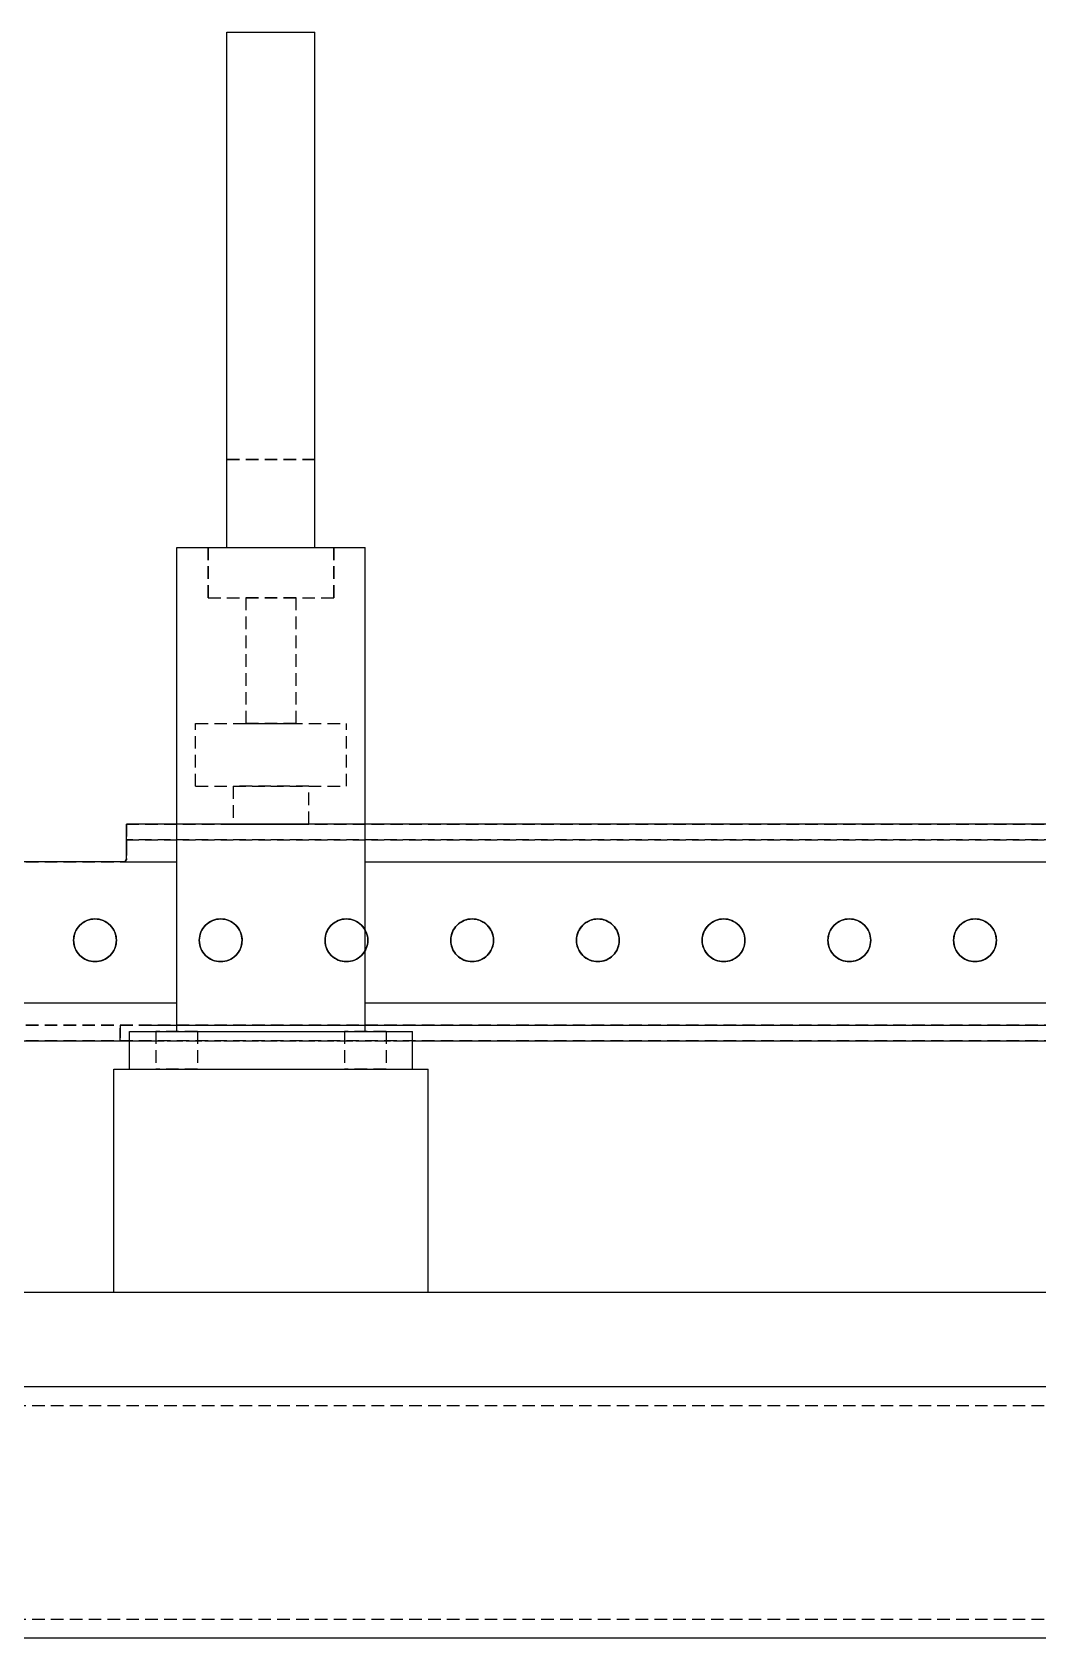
# Model space of a CAD drawing. Header units: metres. Extents: x -200 to 4040, y -1684 to 360.
# Drawn here: x 430 to 590, y -775 to -519.5 of the extents above; entities that cross this region are included whole.
import ezdxf

# ---------------------------------------------------------------- set-up
doc = ezdxf.new("R2010")
doc.units = ezdxf.units.M
doc.linetypes.add('DASHED2', pattern=[3, 2, -1])
for name, color, linetype in [('GIZLI', 8, 'DASHED2'), ('GORUNEN', 7, 'Continuous'), ('TEGET', 9, 'Continuous')]:
    doc.layers.add(name, color=color, linetype=linetype)

msp = doc.modelspace()

# ---------------------------------------------------------------- linework, layer by layer
at = {"layer": 'GIZLI'}
for points in [[(461, -587.5), (461, -519.5)], [(461, -519.5), (475, -519.5)], [(475, -587.5), (475, -519.5)], [(461, -587.5), (475, -587.5)], [(461, -601.5), (461, -587.5)], [(475, -587.5), (461, -587.5)], [(475, -601.5), (475, -587.5)], [(453, -601.5), (458, -601.5)], [(453, -678.5), (453, -601.5)], [(458, -609.5), (458, -601.5)], [(458, -601.5), (458, -609.5)], [(458, -601.5), (478, -601.5)], [(461, -601.5), (475, -601.5)], [(461, -601.5), (475, -601.5)], [(478, -601.5), (483, -601.5)], [(478, -601.5), (478, -609.5)], [(478, -609.5), (478, -601.5)], [(483, -678.5), (483, -601.5)], [(458, -609.5), (478, -609.5)], [(458, -609.5), (478, -609.5)], [(472, -609.5), (464, -609.5)], [(464, -609.5), (472, -609.5)], [(464, -609.5), (464, -629.5)], [(472, -629.5), (472, -609.5)], [(456, -639.5), (456, -629.5)], [(456, -639.5), (456, -629.5)], [(456, -629.5), (480, -629.5)], [(456, -629.5), (480, -629.5)], [(472, -629.5), (464, -629.5)], [(464, -629.5), (472, -629.5)], [(480, -639.5), (480, -629.5)], [(480, -639.5), (480, -629.5)], [(456, -639.5), (480, -639.5)], [(456, -639.5), (480, -639.5)], [(474, -639.5), (462, -639.5)], [(462, -639.5), (474, -639.5)], [(474, -639.5), (462, -639.5)], [(462, -639.5), (474, -639.5)], [(462, -639.5), (462, -645.5)], [(462, -639.5), (462, -645.5)], [(474, -645.5), (474, -639.5)], [(474, -645.5), (474, -639.5)], [(2630, -645.5), (445, -645.5)], [(445, -645.5), (445, -648)], [(445, -645.5), (445, -648)], [(445, -645.5), (2630, -645.5)], [(445, -645.5), (445, -651)], [(445, -645.5), (445, -648)], [(445, -645.5), (445, -648)], [(445, -645.5), (2630, -645.5)], [(483, -645.5), (453, -645.5)], [(474, -645.5), (462, -645.5)], [(462, -645.5), (474, -645.5)], [(474, -645.5), (462, -645.5)], [(462, -645.5), (474, -645.5)], [(2630, -648), (445, -648)], [(445, -648), (2630, -648)], [(445, -648), (445, -651.208)], [(2630, -648), (445, -648)], [(445, -651.208), (445, -648)], [(445, -648), (2630, -648)], [(150, -651.5), (444.5, -651.5)], [(150, -651.5), (444.5, -651.5)], [(444.5, -651.5), (150, -651.5)], [(444.5, -651.5), (444.565, -651.497), (444.63, -651.49), (444.692, -651.478), (444.75, -651.461), (444.805, -651.44), (444.849, -651.417), (444.885, -651.395), (444.913, -651.372), (444.936, -651.351), (444.953, -651.331), (444.967, -651.312), (444.978, -651.293), (444.986, -651.275), (444.992, -651.259), (444.996, -651.243), (444.999, -651.227), (445, -651.218), (445, -651.208)], [(444.5, -651.5), (444.565, -651.497), (444.63, -651.49), (444.692, -651.478), (444.75, -651.461), (444.805, -651.44), (444.849, -651.417), (444.885, -651.395), (444.913, -651.372), (444.936, -651.351), (444.953, -651.331), (444.967, -651.312), (444.978, -651.293), (444.986, -651.275), (444.992, -651.259), (444.996, -651.243), (444.999, -651.227), (445, -651.218), (445, -651.208)], [(445, -651), (445, -651.208)], [(445, -651), (445, -651.208)], [(436.6, -664), (436.616, -663.667), (436.665, -663.337), (436.746, -663.013), (436.859, -662.699), (437.001, -662.397), (437.173, -662.111), (437.372, -661.843), (437.596, -661.596), (437.843, -661.372), (438.111, -661.173), (438.397, -661.001), (438.699, -660.859), (439.013, -660.746), (439.337, -660.665), (439.667, -660.616), (440, -660.6)], [(440, -660.6), (439.667, -660.616), (439.337, -660.665), (439.013, -660.746), (438.699, -660.859), (438.397, -661.001), (438.111, -661.173), (437.843, -661.372), (437.596, -661.596), (437.372, -661.843), (437.173, -662.111), (437.001, -662.397), (436.859, -662.699), (436.746, -663.013), (436.665, -663.337), (436.616, -663.667), (436.6, -664)], [(438.231, -661.097), (438.503, -660.947), (438.787, -660.824), (439.081, -660.726), (439.383, -660.656), (439.69, -660.614), (440, -660.6)], [(440, -660.6), (440.31, -660.614), (440.617, -660.656), (440.919, -660.726), (441.213, -660.824), (441.497, -660.947), (441.769, -661.097)], [(440, -660.6), (440.333, -660.616), (440.663, -660.665), (440.987, -660.746), (441.301, -660.859), (441.603, -661.001), (441.889, -661.173), (442.157, -661.372), (442.404, -661.596), (442.628, -661.843), (442.827, -662.111), (442.999, -662.397), (443.141, -662.699), (443.254, -663.013), (443.335, -663.337), (443.384, -663.667), (443.4, -664)], [(443.4, -664), (443.384, -663.667), (443.335, -663.337), (443.254, -663.013), (443.141, -662.699), (442.999, -662.397), (442.827, -662.111), (442.628, -661.843), (442.404, -661.596), (442.157, -661.372), (441.889, -661.173), (441.603, -661.001), (441.301, -660.859), (440.987, -660.746), (440.663, -660.665), (440.333, -660.616), (440, -660.6)], [(456.6, -664), (456.615, -663.676), (456.662, -663.355), (456.738, -663.04), (456.845, -662.733), (456.98, -662.439), (457.142, -662.158), (457.331, -661.894), (457.544, -661.649), (457.779, -661.426), (458.034, -661.226), (458.307, -661.051), (458.596, -660.903), (458.897, -660.784), (459.209, -660.693), (459.528, -660.633), (459.763, -660.608), (460, -660.6)], [(456.6, -664), (456.616, -663.667), (456.665, -663.337), (456.746, -663.013), (456.859, -662.699), (457.001, -662.397), (457.173, -662.111), (457.372, -661.843), (457.596, -661.596), (457.843, -661.372), (458.111, -661.173), (458.397, -661.001), (458.699, -660.859), (459.013, -660.746), (459.337, -660.665), (459.667, -660.616), (460, -660.6)], [(460, -660.6), (459.667, -660.616), (459.337, -660.665), (459.013, -660.746), (458.699, -660.859), (458.397, -661.001), (458.111, -661.173), (457.843, -661.372), (457.596, -661.596), (457.372, -661.843), (457.173, -662.111), (457.001, -662.397), (456.859, -662.699), (456.746, -663.013), (456.665, -663.337), (456.616, -663.667), (456.6, -664)], [(460, -660.6), (459.667, -660.616), (459.337, -660.665), (459.013, -660.746), (458.699, -660.859), (458.397, -661.001), (458.111, -661.173), (457.843, -661.372), (457.596, -661.596), (457.372, -661.843), (457.173, -662.111), (457.001, -662.397), (456.859, -662.699), (456.746, -663.013), (456.665, -663.337), (456.616, -663.667), (456.6, -664)], [(460, -660.6), (460.324, -660.615), (460.645, -660.662), (460.96, -660.738), (461.267, -660.845), (461.561, -660.98), (461.842, -661.142), (462.106, -661.331), (462.351, -661.544), (462.574, -661.779), (462.774, -662.034), (462.949, -662.307), (463.097, -662.596), (463.216, -662.897), (463.307, -663.209), (463.367, -663.528), (463.392, -663.763), (463.4, -664)], [(460, -660.6), (460.333, -660.616), (460.663, -660.665), (460.987, -660.746), (461.301, -660.859), (461.603, -661.001), (461.889, -661.173), (462.157, -661.372), (462.404, -661.596), (462.628, -661.843), (462.827, -662.111), (462.999, -662.397), (463.141, -662.699), (463.254, -663.013), (463.335, -663.337), (463.384, -663.667), (463.4, -664)], [(463.4, -664), (463.384, -663.667), (463.335, -663.337), (463.254, -663.013), (463.141, -662.699), (462.999, -662.397), (462.827, -662.111), (462.628, -661.843), (462.404, -661.596), (462.157, -661.372), (461.889, -661.173), (461.603, -661.001), (461.301, -660.859), (460.987, -660.746), (460.663, -660.665), (460.333, -660.616), (460, -660.6)], [(463.4, -664), (463.384, -663.667), (463.335, -663.337), (463.254, -663.013), (463.141, -662.699), (462.999, -662.397), (462.827, -662.111), (462.628, -661.843), (462.404, -661.596), (462.157, -661.372), (461.889, -661.173), (461.603, -661.001), (461.301, -660.859), (460.987, -660.746), (460.663, -660.665), (460.333, -660.616), (460, -660.6)], [(476.6, -664), (476.615, -663.676), (476.662, -663.355), (476.738, -663.04), (476.845, -662.733), (476.98, -662.439), (477.142, -662.158), (477.331, -661.894), (477.544, -661.649), (477.779, -661.426), (478.034, -661.226), (478.307, -661.051), (478.596, -660.903), (478.897, -660.784), (479.209, -660.693), (479.528, -660.633), (479.763, -660.608), (480, -660.6)], [(476.6, -664), (476.616, -663.667), (476.665, -663.337), (476.746, -663.013), (476.859, -662.699), (477.001, -662.397), (477.173, -662.111), (477.372, -661.843), (477.596, -661.596), (477.843, -661.372), (478.111, -661.173), (478.397, -661.001), (478.699, -660.859), (479.013, -660.746), (479.337, -660.665), (479.667, -660.616), (480, -660.6)], [(480, -660.6), (479.667, -660.616), (479.337, -660.665), (479.013, -660.746), (478.699, -660.859), (478.397, -661.001), (478.111, -661.173), (477.843, -661.372), (477.596, -661.596), (477.372, -661.843), (477.173, -662.111), (477.001, -662.397), (476.859, -662.699), (476.746, -663.013), (476.665, -663.337), (476.616, -663.667), (476.6, -664)], [(480, -660.6), (479.667, -660.616), (479.337, -660.665), (479.013, -660.746), (478.699, -660.859), (478.397, -661.001), (478.111, -661.173), (477.843, -661.372), (477.596, -661.596), (477.372, -661.843), (477.173, -662.111), (477.001, -662.397), (476.859, -662.699), (476.746, -663.013), (476.665, -663.337), (476.616, -663.667), (476.6, -664)], [(480, -660.6), (480.324, -660.615), (480.645, -660.662), (480.96, -660.738), (481.267, -660.845), (481.561, -660.98), (481.842, -661.142), (482.106, -661.331), (482.351, -661.544), (482.574, -661.779), (482.774, -662.034), (482.949, -662.307), (483.097, -662.596), (483.216, -662.897), (483.307, -663.209), (483.367, -663.528), (483.392, -663.763), (483.4, -664)], [(480, -660.6), (480.333, -660.616), (480.663, -660.665), (480.987, -660.746), (481.301, -660.859), (481.603, -661.001), (481.889, -661.173), (482.157, -661.372), (482.404, -661.596), (482.628, -661.843), (482.827, -662.111), (482.999, -662.397), (483.141, -662.699), (483.254, -663.013), (483.335, -663.337), (483.384, -663.667), (483.4, -664)], [(483.4, -664), (483.384, -663.667), (483.335, -663.337), (483.254, -663.013), (483.141, -662.699), (482.999, -662.397), (482.827, -662.111), (482.628, -661.843), (482.404, -661.596), (482.157, -661.372), (481.889, -661.173), (481.603, -661.001), (481.301, -660.859), (480.987, -660.746), (480.663, -660.665), (480.333, -660.616), (480, -660.6)], [(483, -662.4), (482.829, -662.113), (482.63, -661.845), (482.406, -661.597), (482.158, -661.373), (481.89, -661.174), (481.604, -661.002), (481.302, -660.859), (480.988, -660.747), (480.664, -660.665), (480.334, -660.616), (480, -660.6)], [(496.6, -664), (496.616, -663.667), (496.665, -663.337), (496.746, -663.013), (496.859, -662.699), (497.001, -662.397), (497.173, -662.111), (497.372, -661.843), (497.596, -661.596), (497.843, -661.372), (498.111, -661.173), (498.397, -661.001), (498.699, -660.859), (499.013, -660.746), (499.337, -660.665), (499.667, -660.616), (500, -660.6)], [(500, -660.6), (499.667, -660.616), (499.337, -660.665), (499.013, -660.746), (498.699, -660.859), (498.397, -661.001), (498.111, -661.173), (497.843, -661.372), (497.596, -661.596), (497.372, -661.843), (497.173, -662.111), (497.001, -662.397), (496.859, -662.699), (496.746, -663.013), (496.665, -663.337), (496.616, -663.667), (496.6, -664)], [(498.231, -661.097), (498.503, -660.947), (498.787, -660.824), (499.081, -660.726), (499.383, -660.656), (499.69, -660.614), (500, -660.6)], [(500, -660.6), (500.31, -660.614), (500.617, -660.656), (500.919, -660.726), (501.213, -660.824), (501.497, -660.947), (501.769, -661.097)], [(500, -660.6), (500.333, -660.616), (500.663, -660.665), (500.987, -660.746), (501.301, -660.859), (501.603, -661.001), (501.889, -661.173), (502.157, -661.372), (502.404, -661.596), (502.628, -661.843), (502.827, -662.111), (502.999, -662.397), (503.141, -662.699), (503.254, -663.013), (503.335, -663.337), (503.384, -663.667), (503.4, -664)], [(503.4, -664), (503.384, -663.667), (503.335, -663.337), (503.254, -663.013), (503.141, -662.699), (502.999, -662.397), (502.827, -662.111), (502.628, -661.843), (502.404, -661.596), (502.157, -661.372), (501.889, -661.173), (501.603, -661.001), (501.301, -660.859), (500.987, -660.746), (500.663, -660.665), (500.333, -660.616), (500, -660.6)], [(516.6, -664), (516.616, -663.667), (516.665, -663.337), (516.746, -663.013), (516.859, -662.699), (517.001, -662.397), (517.173, -662.111), (517.372, -661.843), (517.596, -661.596), (517.843, -661.372), (518.111, -661.173), (518.397, -661.001), (518.699, -660.859), (519.013, -660.746), (519.337, -660.665), (519.667, -660.616), (520, -660.6)], [(520, -660.6), (519.667, -660.616), (519.337, -660.665), (519.013, -660.746), (518.699, -660.859), (518.397, -661.001), (518.111, -661.173), (517.843, -661.372), (517.596, -661.596), (517.372, -661.843), (517.173, -662.111), (517.001, -662.397), (516.859, -662.699), (516.746, -663.013), (516.665, -663.337), (516.616, -663.667), (516.6, -664)], [(518.231, -661.097), (518.503, -660.947), (518.787, -660.824), (519.081, -660.726), (519.383, -660.656), (519.69, -660.614), (520, -660.6)], [(520, -660.6), (520.31, -660.614), (520.617, -660.656), (520.919, -660.726), (521.213, -660.824), (521.497, -660.947), (521.769, -661.097)], [(520, -660.6), (520.333, -660.616), (520.663, -660.665), (520.987, -660.746), (521.301, -660.859), (521.603, -661.001), (521.889, -661.173), (522.157, -661.372), (522.404, -661.596), (522.628, -661.843), (522.827, -662.111), (522.999, -662.397), (523.141, -662.699), (523.254, -663.013), (523.335, -663.337), (523.384, -663.667), (523.4, -664)], [(523.4, -664), (523.384, -663.667), (523.335, -663.337), (523.254, -663.013), (523.141, -662.699), (522.999, -662.397), (522.827, -662.111), (522.628, -661.843), (522.404, -661.596), (522.157, -661.372), (521.889, -661.173), (521.603, -661.001), (521.301, -660.859), (520.987, -660.746), (520.663, -660.665), (520.333, -660.616), (520, -660.6)], [(536.6, -664), (536.616, -663.667), (536.665, -663.337), (536.746, -663.013), (536.859, -662.699), (537.001, -662.397), (537.173, -662.111), (537.372, -661.843), (537.596, -661.596), (537.843, -661.372), (538.111, -661.173), (538.397, -661.001), (538.699, -660.859), (539.013, -660.746), (539.337, -660.665), (539.667, -660.616), (540, -660.6)], [(540, -660.6), (539.667, -660.616), (539.337, -660.665), (539.013, -660.746), (538.699, -660.859), (538.397, -661.001), (538.111, -661.173), (537.843, -661.372), (537.596, -661.596), (537.372, -661.843), (537.173, -662.111), (537.001, -662.397), (536.859, -662.699), (536.746, -663.013), (536.665, -663.337), (536.616, -663.667), (536.6, -664)], [(538.231, -661.097), (538.503, -660.947), (538.787, -660.824), (539.081, -660.726), (539.383, -660.656), (539.69, -660.614), (540, -660.6)], [(540, -660.6), (540.31, -660.614), (540.617, -660.656), (540.919, -660.726), (541.213, -660.824), (541.497, -660.947), (541.769, -661.097)], [(540, -660.6), (540.333, -660.616), (540.663, -660.665), (540.987, -660.746), (541.301, -660.859), (541.603, -661.001), (541.889, -661.173), (542.157, -661.372), (542.404, -661.596), (542.628, -661.843), (542.827, -662.111), (542.999, -662.397), (543.141, -662.699), (543.254, -663.013), (543.335, -663.337), (543.384, -663.667), (543.4, -664)], [(543.4, -664), (543.384, -663.667), (543.335, -663.337), (543.254, -663.013), (543.141, -662.699), (542.999, -662.397), (542.827, -662.111), (542.628, -661.843), (542.404, -661.596), (542.157, -661.372), (541.889, -661.173), (541.603, -661.001), (541.301, -660.859), (540.987, -660.746), (540.663, -660.665), (540.333, -660.616), (540, -660.6)], [(556.6, -664), (556.616, -663.667), (556.665, -663.337), (556.746, -663.013), (556.859, -662.699), (557.001, -662.397), (557.173, -662.111), (557.372, -661.843), (557.596, -661.596), (557.843, -661.372), (558.111, -661.173), (558.397, -661.001), (558.699, -660.859), (559.013, -660.746), (559.337, -660.665), (559.667, -660.616), (560, -660.6)], [(560, -660.6), (559.667, -660.616), (559.337, -660.665), (559.013, -660.746), (558.699, -660.859), (558.397, -661.001), (558.111, -661.173), (557.843, -661.372), (557.596, -661.596), (557.372, -661.843), (557.173, -662.111), (557.001, -662.397), (556.859, -662.699), (556.746, -663.013), (556.665, -663.337), (556.616, -663.667), (556.6, -664)], [(558.231, -661.097), (558.503, -660.947), (558.787, -660.824), (559.081, -660.726), (559.383, -660.656), (559.69, -660.614), (560, -660.6)], [(560, -660.6), (560.31, -660.614), (560.617, -660.656), (560.919, -660.726), (561.213, -660.824), (561.497, -660.947), (561.769, -661.097)], [(560, -660.6), (560.333, -660.616), (560.663, -660.665), (560.987, -660.746), (561.301, -660.859), (561.603, -661.001), (561.889, -661.173), (562.157, -661.372), (562.404, -661.596), (562.628, -661.843), (562.827, -662.111), (562.999, -662.397), (563.141, -662.699), (563.254, -663.013), (563.335, -663.337), (563.384, -663.667), (563.4, -664)], [(563.4, -664), (563.384, -663.667), (563.335, -663.337), (563.254, -663.013), (563.141, -662.699), (562.999, -662.397), (562.827, -662.111), (562.628, -661.843), (562.404, -661.596), (562.157, -661.372), (561.889, -661.173), (561.603, -661.001), (561.301, -660.859), (560.987, -660.746), (560.663, -660.665), (560.333, -660.616), (560, -660.6)], [(576.6, -664), (576.616, -663.667), (576.665, -663.337), (576.746, -663.013), (576.859, -662.699), (577.001, -662.397), (577.173, -662.111), (577.372, -661.843), (577.596, -661.596), (577.843, -661.372), (578.111, -661.173), (578.397, -661.001), (578.699, -660.859), (579.013, -660.746), (579.337, -660.665), (579.667, -660.616), (580, -660.6)], [(580, -660.6), (579.667, -660.616), (579.337, -660.665), (579.013, -660.746), (578.699, -660.859), (578.397, -661.001), (578.111, -661.173), (577.843, -661.372), (577.596, -661.596), (577.372, -661.843), (577.173, -662.111), (577.001, -662.397), (576.859, -662.699), (576.746, -663.013), (576.665, -663.337), (576.616, -663.667), (576.6, -664)], [(578.231, -661.097), (578.503, -660.947), (578.787, -660.824), (579.081, -660.726), (579.383, -660.656), (579.69, -660.614), (580, -660.6)], [(580, -660.6), (580.31, -660.614), (580.617, -660.656), (580.919, -660.726), (581.213, -660.824), (581.497, -660.947), (581.769, -661.097)], [(580, -660.6), (580.333, -660.616), (580.663, -660.665), (580.987, -660.746), (581.301, -660.859), (581.603, -661.001), (581.889, -661.173), (582.157, -661.372), (582.404, -661.596), (582.628, -661.843), (582.827, -662.111), (582.999, -662.397), (583.141, -662.699), (583.254, -663.013), (583.335, -663.337), (583.384, -663.667), (583.4, -664)], [(583.4, -664), (583.384, -663.667), (583.335, -663.337), (583.254, -663.013), (583.141, -662.699), (582.999, -662.397), (582.827, -662.111), (582.628, -661.843), (582.404, -661.596), (582.157, -661.372), (581.889, -661.173), (581.603, -661.001), (581.301, -660.859), (580.987, -660.746), (580.663, -660.665), (580.333, -660.616), (580, -660.6)], [(436.6, -664), (436.614, -663.69), (436.656, -663.383), (436.726, -663.081), (436.824, -662.787), (436.947, -662.503), (437.097, -662.231)], [(437.097, -665.769), (436.947, -665.497), (436.824, -665.213), (436.726, -664.919), (436.656, -664.617), (436.614, -664.31), (436.6, -664)], [(440, -667.4), (439.667, -667.384), (439.337, -667.335), (439.013, -667.254), (438.699, -667.141), (438.397, -666.999), (438.111, -666.827), (437.843, -666.628), (437.596, -666.404), (437.372, -666.157), (437.173, -665.889), (437.001, -665.603), (436.859, -665.301), (436.746, -664.987), (436.665, -664.663), (436.616, -664.333), (436.6, -664)], [(436.6, -664), (436.616, -664.333), (436.665, -664.663), (436.746, -664.987), (436.859, -665.301), (437.001, -665.603), (437.173, -665.889), (437.372, -666.157), (437.596, -666.404), (437.843, -666.628), (438.111, -666.827), (438.397, -666.999), (438.699, -667.141), (439.013, -667.254), (439.337, -667.335), (439.667, -667.384), (440, -667.4)], [(443.4, -664), (443.384, -664.333), (443.335, -664.663), (443.254, -664.987), (443.141, -665.301), (442.999, -665.603), (442.827, -665.889), (442.628, -666.157), (442.404, -666.404), (442.157, -666.628), (441.889, -666.827), (441.603, -666.999), (441.301, -667.141), (440.987, -667.254), (440.663, -667.335), (440.333, -667.384), (440, -667.4)], [(440, -667.4), (440.333, -667.384), (440.663, -667.335), (440.987, -667.254), (441.301, -667.141), (441.603, -666.999), (441.889, -666.827), (442.157, -666.628), (442.404, -666.404), (442.628, -666.157), (442.827, -665.889), (442.999, -665.603), (443.141, -665.301), (443.254, -664.987), (443.335, -664.663), (443.384, -664.333), (443.4, -664)], [(442.903, -662.231), (443.053, -662.503), (443.176, -662.787), (443.274, -663.081), (443.344, -663.383), (443.386, -663.69), (443.4, -664)], [(443.4, -664), (443.386, -664.31), (443.344, -664.617), (443.274, -664.919), (443.176, -665.213), (443.053, -665.497), (442.903, -665.769)], [(460, -667.4), (459.676, -667.385), (459.355, -667.338), (459.04, -667.262), (458.733, -667.155), (458.439, -667.02), (458.158, -666.858), (457.894, -666.669), (457.649, -666.456), (457.426, -666.221), (457.226, -665.966), (457.051, -665.693), (456.903, -665.404), (456.784, -665.103), (456.693, -664.791), (456.633, -664.472), (456.608, -664.237), (456.6, -664)], [(460, -667.4), (459.667, -667.384), (459.337, -667.335), (459.013, -667.254), (458.699, -667.141), (458.397, -666.999), (458.111, -666.827), (457.843, -666.628), (457.596, -666.404), (457.372, -666.157), (457.173, -665.889), (457.001, -665.603), (456.859, -665.301), (456.746, -664.987), (456.665, -664.663), (456.616, -664.333), (456.6, -664)], [(456.6, -664), (456.616, -664.333), (456.665, -664.663), (456.746, -664.987), (456.859, -665.301), (457.001, -665.603), (457.173, -665.889), (457.372, -666.157), (457.596, -666.404), (457.843, -666.628), (458.111, -666.827), (458.397, -666.999), (458.699, -667.141), (459.013, -667.254), (459.337, -667.335), (459.667, -667.384), (460, -667.4)], [(456.6, -664), (456.616, -664.333), (456.665, -664.663), (456.746, -664.987), (456.859, -665.301), (457.001, -665.603), (457.173, -665.889), (457.372, -666.157), (457.596, -666.404), (457.843, -666.628), (458.111, -666.827), (458.397, -666.999), (458.699, -667.141), (459.013, -667.254), (459.337, -667.335), (459.667, -667.384), (460, -667.4)], [(463.4, -664), (463.385, -664.324), (463.338, -664.645), (463.262, -664.96), (463.155, -665.267), (463.02, -665.561), (462.858, -665.842), (462.669, -666.106), (462.456, -666.351), (462.221, -666.574), (461.966, -666.774), (461.693, -666.949), (461.404, -667.097), (461.103, -667.216), (460.791, -667.307), (460.472, -667.367), (460.237, -667.392), (460, -667.4)], [(463.4, -664), (463.384, -664.333), (463.335, -664.663), (463.254, -664.987), (463.141, -665.301), (462.999, -665.603), (462.827, -665.889), (462.628, -666.157), (462.404, -666.404), (462.157, -666.628), (461.889, -666.827), (461.603, -666.999), (461.301, -667.141), (460.987, -667.254), (460.663, -667.335), (460.333, -667.384), (460, -667.4)], [(460, -667.4), (460.333, -667.384), (460.663, -667.335), (460.987, -667.254), (461.301, -667.141), (461.603, -666.999), (461.889, -666.827), (462.157, -666.628), (462.404, -666.404), (462.628, -666.157), (462.827, -665.889), (462.999, -665.603), (463.141, -665.301), (463.254, -664.987), (463.335, -664.663), (463.384, -664.333), (463.4, -664)], [(460, -667.4), (460.333, -667.384), (460.663, -667.335), (460.987, -667.254), (461.301, -667.141), (461.603, -666.999), (461.889, -666.827), (462.157, -666.628), (462.404, -666.404), (462.628, -666.157), (462.827, -665.889), (462.999, -665.603), (463.141, -665.301), (463.254, -664.987), (463.335, -664.663), (463.384, -664.333), (463.4, -664)], [(480, -667.4), (479.676, -667.385), (479.355, -667.338), (479.04, -667.262), (478.733, -667.155), (478.439, -667.02), (478.158, -666.858), (477.894, -666.669), (477.649, -666.456), (477.426, -666.221), (477.226, -665.966), (477.051, -665.693), (476.903, -665.404), (476.784, -665.103), (476.693, -664.791), (476.633, -664.472), (476.608, -664.237), (476.6, -664)], [(480, -667.4), (479.667, -667.384), (479.337, -667.335), (479.013, -667.254), (478.699, -667.141), (478.397, -666.999), (478.111, -666.827), (477.843, -666.628), (477.596, -666.404), (477.372, -666.157), (477.173, -665.889), (477.001, -665.603), (476.859, -665.301), (476.746, -664.987), (476.665, -664.663), (476.616, -664.333), (476.6, -664)], [(476.6, -664), (476.616, -664.333), (476.665, -664.663), (476.746, -664.987), (476.859, -665.301), (477.001, -665.603), (477.173, -665.889), (477.372, -666.157), (477.596, -666.404), (477.843, -666.628), (478.111, -666.827), (478.397, -666.999), (478.699, -667.141), (479.013, -667.254), (479.337, -667.335), (479.667, -667.384), (480, -667.4)], [(476.6, -664), (476.616, -664.333), (476.665, -664.663), (476.746, -664.987), (476.859, -665.301), (477.001, -665.603), (477.173, -665.889), (477.372, -666.157), (477.596, -666.404), (477.843, -666.628), (478.111, -666.827), (478.397, -666.999), (478.699, -667.141), (479.013, -667.254), (479.337, -667.335), (479.667, -667.384), (480, -667.4)], [(483.4, -664), (483.385, -664.324), (483.338, -664.645), (483.262, -664.96), (483.155, -665.267), (483.02, -665.561), (482.858, -665.842), (482.669, -666.106), (482.456, -666.351), (482.221, -666.574), (481.966, -666.774), (481.693, -666.949), (481.404, -667.097), (481.103, -667.216), (480.791, -667.307), (480.472, -667.367), (480.237, -667.392), (480, -667.4)], [(483.4, -664), (483.384, -664.333), (483.335, -664.663), (483.254, -664.987), (483.141, -665.301), (482.999, -665.603), (482.827, -665.889), (482.628, -666.157), (482.404, -666.404), (482.157, -666.628), (481.889, -666.827), (481.603, -666.999), (481.301, -667.141), (480.987, -667.254), (480.663, -667.335), (480.333, -667.384), (480, -667.4)], [(480, -667.4), (480.333, -667.384), (480.663, -667.335), (480.987, -667.254), (481.301, -667.141), (481.603, -666.999), (481.889, -666.827), (482.157, -666.628), (482.404, -666.404), (482.628, -666.157), (482.827, -665.889), (482.999, -665.603), (483.141, -665.301), (483.254, -664.987), (483.335, -664.663), (483.384, -664.333), (483.4, -664)], [(496.6, -664), (496.614, -663.69), (496.656, -663.383), (496.726, -663.081), (496.824, -662.787), (496.947, -662.503), (497.097, -662.231)], [(497.097, -665.769), (496.947, -665.497), (496.824, -665.213), (496.726, -664.919), (496.656, -664.617), (496.614, -664.31), (496.6, -664)], [(500, -667.4), (499.667, -667.384), (499.337, -667.335), (499.013, -667.254), (498.699, -667.141), (498.397, -666.999), (498.111, -666.827), (497.843, -666.628), (497.596, -666.404), (497.372, -666.157), (497.173, -665.889), (497.001, -665.603), (496.859, -665.301), (496.746, -664.987), (496.665, -664.663), (496.616, -664.333), (496.6, -664)], [(496.6, -664), (496.616, -664.333), (496.665, -664.663), (496.746, -664.987), (496.859, -665.301), (497.001, -665.603), (497.173, -665.889), (497.372, -666.157), (497.596, -666.404), (497.843, -666.628), (498.111, -666.827), (498.397, -666.999), (498.699, -667.141), (499.013, -667.254), (499.337, -667.335), (499.667, -667.384), (500, -667.4)], [(503.4, -664), (503.384, -664.333), (503.335, -664.663), (503.254, -664.987), (503.141, -665.301), (502.999, -665.603), (502.827, -665.889), (502.628, -666.157), (502.404, -666.404), (502.157, -666.628), (501.889, -666.827), (501.603, -666.999), (501.301, -667.141), (500.987, -667.254), (500.663, -667.335), (500.333, -667.384), (500, -667.4)], [(500, -667.4), (500.333, -667.384), (500.663, -667.335), (500.987, -667.254), (501.301, -667.141), (501.603, -666.999), (501.889, -666.827), (502.157, -666.628), (502.404, -666.404), (502.628, -666.157), (502.827, -665.889), (502.999, -665.603), (503.141, -665.301), (503.254, -664.987), (503.335, -664.663), (503.384, -664.333), (503.4, -664)], [(502.903, -662.231), (503.053, -662.503), (503.176, -662.787), (503.274, -663.081), (503.344, -663.383), (503.386, -663.69), (503.4, -664)], [(503.4, -664), (503.386, -664.31), (503.344, -664.617), (503.274, -664.919), (503.176, -665.213), (503.053, -665.497), (502.903, -665.769)], [(516.6, -664), (516.614, -663.69), (516.656, -663.383), (516.726, -663.081), (516.824, -662.787), (516.947, -662.503), (517.097, -662.231)], [(517.097, -665.769), (516.947, -665.497), (516.824, -665.213), (516.726, -664.919), (516.656, -664.617), (516.614, -664.31), (516.6, -664)], [(520, -667.4), (519.667, -667.384), (519.337, -667.335), (519.013, -667.254), (518.699, -667.141), (518.397, -666.999), (518.111, -666.827), (517.843, -666.628), (517.596, -666.404), (517.372, -666.157), (517.173, -665.889), (517.001, -665.603), (516.859, -665.301), (516.746, -664.987), (516.665, -664.663), (516.616, -664.333), (516.6, -664)], [(516.6, -664), (516.616, -664.333), (516.665, -664.663), (516.746, -664.987), (516.859, -665.301), (517.001, -665.603), (517.173, -665.889), (517.372, -666.157), (517.596, -666.404), (517.843, -666.628), (518.111, -666.827), (518.397, -666.999), (518.699, -667.141), (519.013, -667.254), (519.337, -667.335), (519.667, -667.384), (520, -667.4)], [(523.4, -664), (523.384, -664.333), (523.335, -664.663), (523.254, -664.987), (523.141, -665.301), (522.999, -665.603), (522.827, -665.889), (522.628, -666.157), (522.404, -666.404), (522.157, -666.628), (521.889, -666.827), (521.603, -666.999), (521.301, -667.141), (520.987, -667.254), (520.663, -667.335), (520.333, -667.384), (520, -667.4)], [(520, -667.4), (520.333, -667.384), (520.663, -667.335), (520.987, -667.254), (521.301, -667.141), (521.603, -666.999), (521.889, -666.827), (522.157, -666.628), (522.404, -666.404), (522.628, -666.157), (522.827, -665.889), (522.999, -665.603), (523.141, -665.301), (523.254, -664.987), (523.335, -664.663), (523.384, -664.333), (523.4, -664)], [(522.903, -662.231), (523.053, -662.503), (523.176, -662.787), (523.274, -663.081), (523.344, -663.383), (523.386, -663.69), (523.4, -664)], [(523.4, -664), (523.386, -664.31), (523.344, -664.617), (523.274, -664.919), (523.176, -665.213), (523.053, -665.497), (522.903, -665.769)], [(536.6, -664), (536.614, -663.69), (536.656, -663.383), (536.726, -663.081), (536.824, -662.787), (536.947, -662.503), (537.097, -662.231)], [(537.097, -665.769), (536.947, -665.497), (536.824, -665.213), (536.726, -664.919), (536.656, -664.617), (536.614, -664.31), (536.6, -664)], [(540, -667.4), (539.667, -667.384), (539.337, -667.335), (539.013, -667.254), (538.699, -667.141), (538.397, -666.999), (538.111, -666.827), (537.843, -666.628), (537.596, -666.404), (537.372, -666.157), (537.173, -665.889), (537.001, -665.603), (536.859, -665.301), (536.746, -664.987), (536.665, -664.663), (536.616, -664.333), (536.6, -664)], [(536.6, -664), (536.616, -664.333), (536.665, -664.663), (536.746, -664.987), (536.859, -665.301), (537.001, -665.603), (537.173, -665.889), (537.372, -666.157), (537.596, -666.404), (537.843, -666.628), (538.111, -666.827), (538.397, -666.999), (538.699, -667.141), (539.013, -667.254), (539.337, -667.335), (539.667, -667.384), (540, -667.4)], [(543.4, -664), (543.384, -664.333), (543.335, -664.663), (543.254, -664.987), (543.141, -665.301), (542.999, -665.603), (542.827, -665.889), (542.628, -666.157), (542.404, -666.404), (542.157, -666.628), (541.889, -666.827), (541.603, -666.999), (541.301, -667.141), (540.987, -667.254), (540.663, -667.335), (540.333, -667.384), (540, -667.4)], [(540, -667.4), (540.333, -667.384), (540.663, -667.335), (540.987, -667.254), (541.301, -667.141), (541.603, -666.999), (541.889, -666.827), (542.157, -666.628), (542.404, -666.404), (542.628, -666.157), (542.827, -665.889), (542.999, -665.603), (543.141, -665.301), (543.254, -664.987), (543.335, -664.663), (543.384, -664.333), (543.4, -664)], [(542.903, -662.231), (543.053, -662.503), (543.176, -662.787), (543.274, -663.081), (543.344, -663.383), (543.386, -663.69), (543.4, -664)], [(543.4, -664), (543.386, -664.31), (543.344, -664.617), (543.274, -664.919), (543.176, -665.213), (543.053, -665.497), (542.903, -665.769)], [(556.6, -664), (556.614, -663.69), (556.656, -663.383), (556.726, -663.081), (556.824, -662.787), (556.947, -662.503), (557.097, -662.231)], [(557.097, -665.769), (556.947, -665.497), (556.824, -665.213), (556.726, -664.919), (556.656, -664.617), (556.614, -664.31), (556.6, -664)], [(560, -667.4), (559.667, -667.384), (559.337, -667.335), (559.013, -667.254), (558.699, -667.141), (558.397, -666.999), (558.111, -666.827), (557.843, -666.628), (557.596, -666.404), (557.372, -666.157), (557.173, -665.889), (557.001, -665.603), (556.859, -665.301), (556.746, -664.987), (556.665, -664.663), (556.616, -664.333), (556.6, -664)], [(556.6, -664), (556.616, -664.333), (556.665, -664.663), (556.746, -664.987), (556.859, -665.301), (557.001, -665.603), (557.173, -665.889), (557.372, -666.157), (557.596, -666.404), (557.843, -666.628), (558.111, -666.827), (558.397, -666.999), (558.699, -667.141), (559.013, -667.254), (559.337, -667.335), (559.667, -667.384), (560, -667.4)], [(563.4, -664), (563.384, -664.333), (563.335, -664.663), (563.254, -664.987), (563.141, -665.301), (562.999, -665.603), (562.827, -665.889), (562.628, -666.157), (562.404, -666.404), (562.157, -666.628), (561.889, -666.827), (561.603, -666.999), (561.301, -667.141), (560.987, -667.254), (560.663, -667.335), (560.333, -667.384), (560, -667.4)], [(560, -667.4), (560.333, -667.384), (560.663, -667.335), (560.987, -667.254), (561.301, -667.141), (561.603, -666.999), (561.889, -666.827), (562.157, -666.628), (562.404, -666.404), (562.628, -666.157), (562.827, -665.889), (562.999, -665.603), (563.141, -665.301), (563.254, -664.987), (563.335, -664.663), (563.384, -664.333), (563.4, -664)], [(562.903, -662.231), (563.053, -662.503), (563.176, -662.787), (563.274, -663.081), (563.344, -663.383), (563.386, -663.69), (563.4, -664)], [(563.4, -664), (563.386, -664.31), (563.344, -664.617), (563.274, -664.919), (563.176, -665.213), (563.053, -665.497), (562.903, -665.769)], [(576.6, -664), (576.614, -663.69), (576.656, -663.383), (576.726, -663.081), (576.824, -662.787), (576.947, -662.503), (577.097, -662.231)], [(577.097, -665.769), (576.947, -665.497), (576.824, -665.213), (576.726, -664.919), (576.656, -664.617), (576.614, -664.31), (576.6, -664)], [(580, -667.4), (579.667, -667.384), (579.337, -667.335), (579.013, -667.254), (578.699, -667.141), (578.397, -666.999), (578.111, -666.827), (577.843, -666.628), (577.596, -666.404), (577.372, -666.157), (577.173, -665.889), (577.001, -665.603), (576.859, -665.301), (576.746, -664.987), (576.665, -664.663), (576.616, -664.333), (576.6, -664)], [(576.6, -664), (576.616, -664.333), (576.665, -664.663), (576.746, -664.987), (576.859, -665.301), (577.001, -665.603), (577.173, -665.889), (577.372, -666.157), (577.596, -666.404), (577.843, -666.628), (578.111, -666.827), (578.397, -666.999), (578.699, -667.141), (579.013, -667.254), (579.337, -667.335), (579.667, -667.384), (580, -667.4)], [(583.4, -664), (583.384, -664.333), (583.335, -664.663), (583.254, -664.987), (583.141, -665.301), (582.999, -665.603), (582.827, -665.889), (582.628, -666.157), (582.404, -666.404), (582.157, -666.628), (581.889, -666.827), (581.603, -666.999), (581.301, -667.141), (580.987, -667.254), (580.663, -667.335), (580.333, -667.384), (580, -667.4)], [(580, -667.4), (580.333, -667.384), (580.663, -667.335), (580.987, -667.254), (581.301, -667.141), (581.603, -666.999), (581.889, -666.827), (582.157, -666.628), (582.404, -666.404), (582.628, -666.157), (582.827, -665.889), (582.999, -665.603), (583.141, -665.301), (583.254, -664.987), (583.335, -664.663), (583.384, -664.333), (583.4, -664)], [(582.903, -662.231), (583.053, -662.503), (583.176, -662.787), (583.274, -663.081), (583.344, -663.383), (583.386, -663.69), (583.4, -664)], [(583.4, -664), (583.386, -664.31), (583.344, -664.617), (583.274, -664.919), (583.176, -665.213), (583.053, -665.497), (582.903, -665.769)], [(480, -667.4), (480.334, -667.384), (480.664, -667.335), (480.988, -667.253), (481.302, -667.141), (481.604, -666.998), (481.89, -666.826), (482.158, -666.627), (482.406, -666.403), (482.63, -666.155), (482.829, -665.887), (483, -665.6)], [(440, -667.4), (439.69, -667.386), (439.383, -667.344), (439.081, -667.274), (438.787, -667.176), (438.503, -667.053), (438.231, -666.903)], [(441.769, -666.903), (441.497, -667.053), (441.213, -667.176), (440.919, -667.274), (440.617, -667.344), (440.31, -667.386), (440, -667.4)], [(500, -667.4), (499.69, -667.386), (499.383, -667.344), (499.081, -667.274), (498.787, -667.176), (498.503, -667.053), (498.231, -666.903)], [(501.769, -666.903), (501.497, -667.053), (501.213, -667.176), (500.919, -667.274), (500.617, -667.344), (500.31, -667.386), (500, -667.4)], [(520, -667.4), (519.69, -667.386), (519.383, -667.344), (519.081, -667.274), (518.787, -667.176), (518.503, -667.053), (518.231, -666.903)], [(521.769, -666.903), (521.497, -667.053), (521.213, -667.176), (520.919, -667.274), (520.617, -667.344), (520.31, -667.386), (520, -667.4)], [(540, -667.4), (539.69, -667.386), (539.383, -667.344), (539.081, -667.274), (538.787, -667.176), (538.503, -667.053), (538.231, -666.903)], [(541.769, -666.903), (541.497, -667.053), (541.213, -667.176), (540.919, -667.274), (540.617, -667.344), (540.31, -667.386), (540, -667.4)], [(560, -667.4), (559.69, -667.386), (559.383, -667.344), (559.081, -667.274), (558.787, -667.176), (558.503, -667.053), (558.231, -666.903)], [(561.769, -666.903), (561.497, -667.053), (561.213, -667.176), (560.919, -667.274), (560.617, -667.344), (560.31, -667.386), (560, -667.4)], [(580, -667.4), (579.69, -667.386), (579.383, -667.344), (579.081, -667.274), (578.787, -667.176), (578.503, -667.053), (578.231, -666.903)], [(581.769, -666.903), (581.497, -667.053), (581.213, -667.176), (580.919, -667.274), (580.617, -667.344), (580.31, -667.386), (580, -667.4)], [(2630, -677.5), (150, -677.5)], [(150, -677.5), (2630, -677.5)], [(449, -677.5), (444, -677.5)], [(444, -677.5), (444, -680)], [(444, -680), (444, -677.5)], [(444, -677.5), (449, -677.5)], [(445.5, -678.5), (490.5, -678.5)], [(445.5, -684.5), (445.5, -678.5)], [(449, -677.5), (599, -677.5)], [(449, -677.5), (599, -677.5)], [(449.7, -678.5), (456.3, -678.5)], [(456.3, -678.5), (449.7, -678.5)], [(449.7, -678.5), (456.3, -678.5)], [(456.3, -678.5), (449.7, -678.5)], [(449.7, -678.5), (449.7, -684.5)], [(449.7, -678.5), (449.7, -684.5)], [(453, -678.5), (483, -678.5)], [(453, -678.5), (483, -678.5)], [(456.3, -678.5), (456.3, -684.5)], [(456.3, -678.5), (456.3, -684.5)], [(479.7, -678.5), (486.3, -678.5)], [(486.3, -678.5), (479.7, -678.5)], [(479.7, -678.5), (486.3, -678.5)], [(486.3, -678.5), (479.7, -678.5)], [(479.7, -678.5), (479.7, -684.5)], [(479.7, -678.5), (479.7, -684.5)], [(486.3, -678.5), (486.3, -684.5)], [(486.3, -678.5), (486.3, -684.5)], [(490.5, -684.5), (490.5, -678.5)], [(2630, -680), (150, -680)], [(449, -680), (444, -680)], [(444, -680), (449, -680)], [(445.5, -680), (490.5, -680)], [(449, -680), (599, -680)], [(449, -680), (599, -680)], [(443, -684.5), (493, -684.5)], [(443, -720), (443, -684.5)], [(445.5, -684.5), (490.5, -684.5)], [(445.5, -684.5), (490.5, -684.5)], [(449.7, -684.5), (456.3, -684.5)], [(456.3, -684.5), (449.7, -684.5)], [(449.7, -684.5), (456.3, -684.5)], [(456.3, -684.5), (449.7, -684.5)], [(479.7, -684.5), (486.3, -684.5)], [(486.3, -684.5), (479.7, -684.5)], [(479.7, -684.5), (486.3, -684.5)], [(486.3, -684.5), (479.7, -684.5)], [(493, -720), (493, -684.5)], [(-100, -720), (3340, -720)], [(443, -720), (493, -720)], [(443, -720), (493, -720)], [(-100, -735), (3340, -735)], [(-80, -735), (3320, -735)], [(-80, -735), (3320, -735)], [(-80, -735), (3320, -735)], [(-80, -735), (3320, -735)], [(-80, -738), (3320, -738)], [(-80, -738), (3320, -738)], [(-80, -738), (3320, -738)], [(-80, -738), (3320, -738)], [(-80, -772), (3320, -772)], [(-80, -772), (3320, -772)], [(-80, -772), (3320, -772)], [(-80, -772), (3320, -772)], [(-80, -775), (3320, -775)], [(-80, -775), (3320, -775)], [(-80, -775), (3320, -775)]]:
    msp.add_lwpolyline(points, dxfattribs=at)
at = {"layer": 'GORUNEN'}
for points in [[(461, -601.5), (461, -519.5)], [(461, -519.5), (475, -519.5)], [(475, -601.5), (475, -519.5)], [(453, -601.5), (461, -601.5)], [(453, -678.5), (453, -601.5)], [(461, -601.5), (475, -601.5)], [(475, -601.5), (483, -601.5)], [(483, -678.5), (483, -601.5)], [(453, -645.5), (445, -645.5)], [(445, -651), (445, -645.5)], [(1460.2, -645.5), (483, -645.5)], [(444.5, -651.5), (150, -651.5)], [(444.5, -651.5), (444.548, -651.498), (444.595, -651.491), (444.641, -651.479), (444.687, -651.464), (444.73, -651.444), (444.771, -651.42), (444.81, -651.392), (444.846, -651.361), (444.879, -651.327), (444.908, -651.289), (444.933, -651.249), (444.955, -651.207), (444.973, -651.162), (444.986, -651.116), (444.995, -651.069), (444.999, -651.035), (445, -651)], [(444.5, -651.5), (444.548, -651.498), (444.595, -651.491), (444.641, -651.479), (444.687, -651.464), (444.73, -651.444), (444.771, -651.42), (444.81, -651.392), (444.846, -651.361), (444.879, -651.327), (444.908, -651.289), (444.933, -651.249), (444.955, -651.207), (444.973, -651.162), (444.986, -651.116), (444.995, -651.069), (444.999, -651.035), (445, -651)], [(440, -660.6), (439.667, -660.616), (439.337, -660.665), (439.013, -660.746), (438.699, -660.859), (438.397, -661.001), (438.111, -661.173), (437.843, -661.372), (437.596, -661.596), (437.372, -661.843), (437.173, -662.111), (437.001, -662.397), (436.859, -662.699), (436.746, -663.013), (436.665, -663.337), (436.616, -663.667), (436.6, -664)], [(437.097, -662.231), (437.246, -662.006), (437.413, -661.794), (437.596, -661.596), (437.794, -661.413), (438.006, -661.246), (438.231, -661.097)], [(443.4, -664), (443.384, -663.667), (443.335, -663.337), (443.254, -663.013), (443.141, -662.699), (442.999, -662.397), (442.827, -662.111), (442.628, -661.843), (442.404, -661.596), (442.157, -661.372), (441.889, -661.173), (441.603, -661.001), (441.301, -660.859), (440.987, -660.746), (440.663, -660.665), (440.333, -660.616), (440, -660.6)], [(441.769, -661.097), (441.994, -661.246), (442.206, -661.413), (442.404, -661.596), (442.587, -661.794), (442.754, -662.006), (442.903, -662.231)], [(500, -660.6), (499.667, -660.616), (499.337, -660.665), (499.013, -660.746), (498.699, -660.859), (498.397, -661.001), (498.111, -661.173), (497.843, -661.372), (497.596, -661.596), (497.372, -661.843), (497.173, -662.111), (497.001, -662.397), (496.859, -662.699), (496.746, -663.013), (496.665, -663.337), (496.616, -663.667), (496.6, -664)], [(497.097, -662.231), (497.246, -662.006), (497.413, -661.794), (497.596, -661.596), (497.794, -661.413), (498.006, -661.246), (498.231, -661.097)], [(503.4, -664), (503.384, -663.667), (503.335, -663.337), (503.254, -663.013), (503.141, -662.699), (502.999, -662.397), (502.827, -662.111), (502.628, -661.843), (502.404, -661.596), (502.157, -661.372), (501.889, -661.173), (501.603, -661.001), (501.301, -660.859), (500.987, -660.746), (500.663, -660.665), (500.333, -660.616), (500, -660.6)], [(501.769, -661.097), (501.994, -661.246), (502.206, -661.413), (502.404, -661.596), (502.587, -661.794), (502.754, -662.006), (502.903, -662.231)], [(520, -660.6), (519.667, -660.616), (519.337, -660.665), (519.013, -660.746), (518.699, -660.859), (518.397, -661.001), (518.111, -661.173), (517.843, -661.372), (517.596, -661.596), (517.372, -661.843), (517.173, -662.111), (517.001, -662.397), (516.859, -662.699), (516.746, -663.013), (516.665, -663.337), (516.616, -663.667), (516.6, -664)], [(517.097, -662.231), (517.246, -662.006), (517.413, -661.794), (517.596, -661.596), (517.794, -661.413), (518.006, -661.246), (518.231, -661.097)], [(523.4, -664), (523.384, -663.667), (523.335, -663.337), (523.254, -663.013), (523.141, -662.699), (522.999, -662.397), (522.827, -662.111), (522.628, -661.843), (522.404, -661.596), (522.157, -661.372), (521.889, -661.173), (521.603, -661.001), (521.301, -660.859), (520.987, -660.746), (520.663, -660.665), (520.333, -660.616), (520, -660.6)], [(521.769, -661.097), (521.994, -661.246), (522.206, -661.413), (522.404, -661.596), (522.587, -661.794), (522.754, -662.006), (522.903, -662.231)], [(540, -660.6), (539.667, -660.616), (539.337, -660.665), (539.013, -660.746), (538.699, -660.859), (538.397, -661.001), (538.111, -661.173), (537.843, -661.372), (537.596, -661.596), (537.372, -661.843), (537.173, -662.111), (537.001, -662.397), (536.859, -662.699), (536.746, -663.013), (536.665, -663.337), (536.616, -663.667), (536.6, -664)], [(537.097, -662.231), (537.246, -662.006), (537.413, -661.794), (537.596, -661.596), (537.794, -661.413), (538.006, -661.246), (538.231, -661.097)], [(543.4, -664), (543.384, -663.667), (543.335, -663.337), (543.254, -663.013), (543.141, -662.699), (542.999, -662.397), (542.827, -662.111), (542.628, -661.843), (542.404, -661.596), (542.157, -661.372), (541.889, -661.173), (541.603, -661.001), (541.301, -660.859), (540.987, -660.746), (540.663, -660.665), (540.333, -660.616), (540, -660.6)], [(541.769, -661.097), (541.994, -661.246), (542.206, -661.413), (542.404, -661.596), (542.587, -661.794), (542.754, -662.006), (542.903, -662.231)], [(560, -660.6), (559.667, -660.616), (559.337, -660.665), (559.013, -660.746), (558.699, -660.859), (558.397, -661.001), (558.111, -661.173), (557.843, -661.372), (557.596, -661.596), (557.372, -661.843), (557.173, -662.111), (557.001, -662.397), (556.859, -662.699), (556.746, -663.013), (556.665, -663.337), (556.616, -663.667), (556.6, -664)], [(557.097, -662.231), (557.246, -662.006), (557.413, -661.794), (557.596, -661.596), (557.794, -661.413), (558.006, -661.246), (558.231, -661.097)], [(563.4, -664), (563.384, -663.667), (563.335, -663.337), (563.254, -663.013), (563.141, -662.699), (562.999, -662.397), (562.827, -662.111), (562.628, -661.843), (562.404, -661.596), (562.157, -661.372), (561.889, -661.173), (561.603, -661.001), (561.301, -660.859), (560.987, -660.746), (560.663, -660.665), (560.333, -660.616), (560, -660.6)], [(561.769, -661.097), (561.994, -661.246), (562.206, -661.413), (562.404, -661.596), (562.587, -661.794), (562.754, -662.006), (562.903, -662.231)], [(580, -660.6), (579.667, -660.616), (579.337, -660.665), (579.013, -660.746), (578.699, -660.859), (578.397, -661.001), (578.111, -661.173), (577.843, -661.372), (577.596, -661.596), (577.372, -661.843), (577.173, -662.111), (577.001, -662.397), (576.859, -662.699), (576.746, -663.013), (576.665, -663.337), (576.616, -663.667), (576.6, -664)], [(577.097, -662.231), (577.246, -662.006), (577.413, -661.794), (577.596, -661.596), (577.794, -661.413), (578.006, -661.246), (578.231, -661.097)], [(583.4, -664), (583.384, -663.667), (583.335, -663.337), (583.254, -663.013), (583.141, -662.699), (582.999, -662.397), (582.827, -662.111), (582.628, -661.843), (582.404, -661.596), (582.157, -661.372), (581.889, -661.173), (581.603, -661.001), (581.301, -660.859), (580.987, -660.746), (580.663, -660.665), (580.333, -660.616), (580, -660.6)], [(581.769, -661.097), (581.994, -661.246), (582.206, -661.413), (582.404, -661.596), (582.587, -661.794), (582.754, -662.006), (582.903, -662.231)], [(436.6, -664), (436.616, -664.333), (436.665, -664.663), (436.746, -664.987), (436.859, -665.301), (437.001, -665.603), (437.173, -665.889), (437.372, -666.157), (437.596, -666.404), (437.843, -666.628), (438.111, -666.827), (438.397, -666.999), (438.699, -667.141), (439.013, -667.254), (439.337, -667.335), (439.667, -667.384), (440, -667.4)], [(440, -667.4), (440.333, -667.384), (440.663, -667.335), (440.987, -667.254), (441.301, -667.141), (441.603, -666.999), (441.889, -666.827), (442.157, -666.628), (442.404, -666.404), (442.628, -666.157), (442.827, -665.889), (442.999, -665.603), (443.141, -665.301), (443.254, -664.987), (443.335, -664.663), (443.384, -664.333), (443.4, -664)], [(483.4, -664), (483.384, -663.667), (483.335, -663.338), (483.254, -663.015), (483.142, -662.701), (483, -662.4)], [(483, -665.6), (483.142, -665.299), (483.254, -664.985), (483.335, -664.662), (483.384, -664.333), (483.4, -664)], [(496.6, -664), (496.616, -664.333), (496.665, -664.663), (496.746, -664.987), (496.859, -665.301), (497.001, -665.603), (497.173, -665.889), (497.372, -666.157), (497.596, -666.404), (497.843, -666.628), (498.111, -666.827), (498.397, -666.999), (498.699, -667.141), (499.013, -667.254), (499.337, -667.335), (499.667, -667.384), (500, -667.4)], [(500, -667.4), (500.333, -667.384), (500.663, -667.335), (500.987, -667.254), (501.301, -667.141), (501.603, -666.999), (501.889, -666.827), (502.157, -666.628), (502.404, -666.404), (502.628, -666.157), (502.827, -665.889), (502.999, -665.603), (503.141, -665.301), (503.254, -664.987), (503.335, -664.663), (503.384, -664.333), (503.4, -664)], [(516.6, -664), (516.616, -664.333), (516.665, -664.663), (516.746, -664.987), (516.859, -665.301), (517.001, -665.603), (517.173, -665.889), (517.372, -666.157), (517.596, -666.404), (517.843, -666.628), (518.111, -666.827), (518.397, -666.999), (518.699, -667.141), (519.013, -667.254), (519.337, -667.335), (519.667, -667.384), (520, -667.4)], [(520, -667.4), (520.333, -667.384), (520.663, -667.335), (520.987, -667.254), (521.301, -667.141), (521.603, -666.999), (521.889, -666.827), (522.157, -666.628), (522.404, -666.404), (522.628, -666.157), (522.827, -665.889), (522.999, -665.603), (523.141, -665.301), (523.254, -664.987), (523.335, -664.663), (523.384, -664.333), (523.4, -664)], [(536.6, -664), (536.616, -664.333), (536.665, -664.663), (536.746, -664.987), (536.859, -665.301), (537.001, -665.603), (537.173, -665.889), (537.372, -666.157), (537.596, -666.404), (537.843, -666.628), (538.111, -666.827), (538.397, -666.999), (538.699, -667.141), (539.013, -667.254), (539.337, -667.335), (539.667, -667.384), (540, -667.4)], [(540, -667.4), (540.333, -667.384), (540.663, -667.335), (540.987, -667.254), (541.301, -667.141), (541.603, -666.999), (541.889, -666.827), (542.157, -666.628), (542.404, -666.404), (542.628, -666.157), (542.827, -665.889), (542.999, -665.603), (543.141, -665.301), (543.254, -664.987), (543.335, -664.663), (543.384, -664.333), (543.4, -664)], [(556.6, -664), (556.616, -664.333), (556.665, -664.663), (556.746, -664.987), (556.859, -665.301), (557.001, -665.603), (557.173, -665.889), (557.372, -666.157), (557.596, -666.404), (557.843, -666.628), (558.111, -666.827), (558.397, -666.999), (558.699, -667.141), (559.013, -667.254), (559.337, -667.335), (559.667, -667.384), (560, -667.4)], [(560, -667.4), (560.333, -667.384), (560.663, -667.335), (560.987, -667.254), (561.301, -667.141), (561.603, -666.999), (561.889, -666.827), (562.157, -666.628), (562.404, -666.404), (562.628, -666.157), (562.827, -665.889), (562.999, -665.603), (563.141, -665.301), (563.254, -664.987), (563.335, -664.663), (563.384, -664.333), (563.4, -664)], [(576.6, -664), (576.616, -664.333), (576.665, -664.663), (576.746, -664.987), (576.859, -665.301), (577.001, -665.603), (577.173, -665.889), (577.372, -666.157), (577.596, -666.404), (577.843, -666.628), (578.111, -666.827), (578.397, -666.999), (578.699, -667.141), (579.013, -667.254), (579.337, -667.335), (579.667, -667.384), (580, -667.4)], [(580, -667.4), (580.333, -667.384), (580.663, -667.335), (580.987, -667.254), (581.301, -667.141), (581.603, -666.999), (581.889, -666.827), (582.157, -666.628), (582.404, -666.404), (582.628, -666.157), (582.827, -665.889), (582.999, -665.603), (583.141, -665.301), (583.254, -664.987), (583.335, -664.663), (583.384, -664.333), (583.4, -664)], [(438.231, -666.903), (438.006, -666.754), (437.794, -666.587), (437.596, -666.404), (437.413, -666.206), (437.246, -665.994), (437.097, -665.769)], [(442.903, -665.769), (442.754, -665.994), (442.587, -666.206), (442.404, -666.404), (442.206, -666.587), (441.994, -666.754), (441.769, -666.903)], [(498.231, -666.903), (498.006, -666.754), (497.794, -666.587), (497.596, -666.404), (497.413, -666.206), (497.246, -665.994), (497.097, -665.769)], [(502.903, -665.769), (502.754, -665.994), (502.587, -666.206), (502.404, -666.404), (502.206, -666.587), (501.994, -666.754), (501.769, -666.903)], [(518.231, -666.903), (518.006, -666.754), (517.794, -666.587), (517.596, -666.404), (517.413, -666.206), (517.246, -665.994), (517.097, -665.769)], [(522.903, -665.769), (522.754, -665.994), (522.587, -666.206), (522.404, -666.404), (522.206, -666.587), (521.994, -666.754), (521.769, -666.903)], [(538.231, -666.903), (538.006, -666.754), (537.794, -666.587), (537.596, -666.404), (537.413, -666.206), (537.246, -665.994), (537.097, -665.769)], [(542.903, -665.769), (542.754, -665.994), (542.587, -666.206), (542.404, -666.404), (542.206, -666.587), (541.994, -666.754), (541.769, -666.903)], [(558.231, -666.903), (558.006, -666.754), (557.794, -666.587), (557.596, -666.404), (557.413, -666.206), (557.246, -665.994), (557.097, -665.769)], [(562.903, -665.769), (562.754, -665.994), (562.587, -666.206), (562.404, -666.404), (562.206, -666.587), (561.994, -666.754), (561.769, -666.903)], [(578.231, -666.903), (578.006, -666.754), (577.794, -666.587), (577.596, -666.404), (577.413, -666.206), (577.246, -665.994), (577.097, -665.769)], [(582.903, -665.769), (582.754, -665.994), (582.587, -666.206), (582.404, -666.404), (582.206, -666.587), (581.994, -666.754), (581.769, -666.903)], [(445.5, -678.5), (490.5, -678.5)], [(445.5, -684.5), (445.5, -678.5)], [(490.5, -684.5), (490.5, -678.5)], [(150, -680), (445.5, -680)], [(490.5, -680), (670.4, -680)], [(443, -684.5), (493, -684.5)], [(443, -720), (443, -684.5)], [(493, -720), (493, -684.5)], [(-100, -720), (3340, -720)], [(-100, -735), (3340, -735)], [(-80, -775), (3320, -775)]]:
    msp.add_lwpolyline(points, dxfattribs=at)
at = {"layer": 'TEGET'}
for points in [[(444.5, -651.5), (453, -651.5)], [(483, -651.5), (670.4, -651.5)], [(453, -674), (150, -674)], [(670.4, -674), (483, -674)]]:
    msp.add_lwpolyline(points, dxfattribs=at)

doc.saveas('drawing.dxf')
